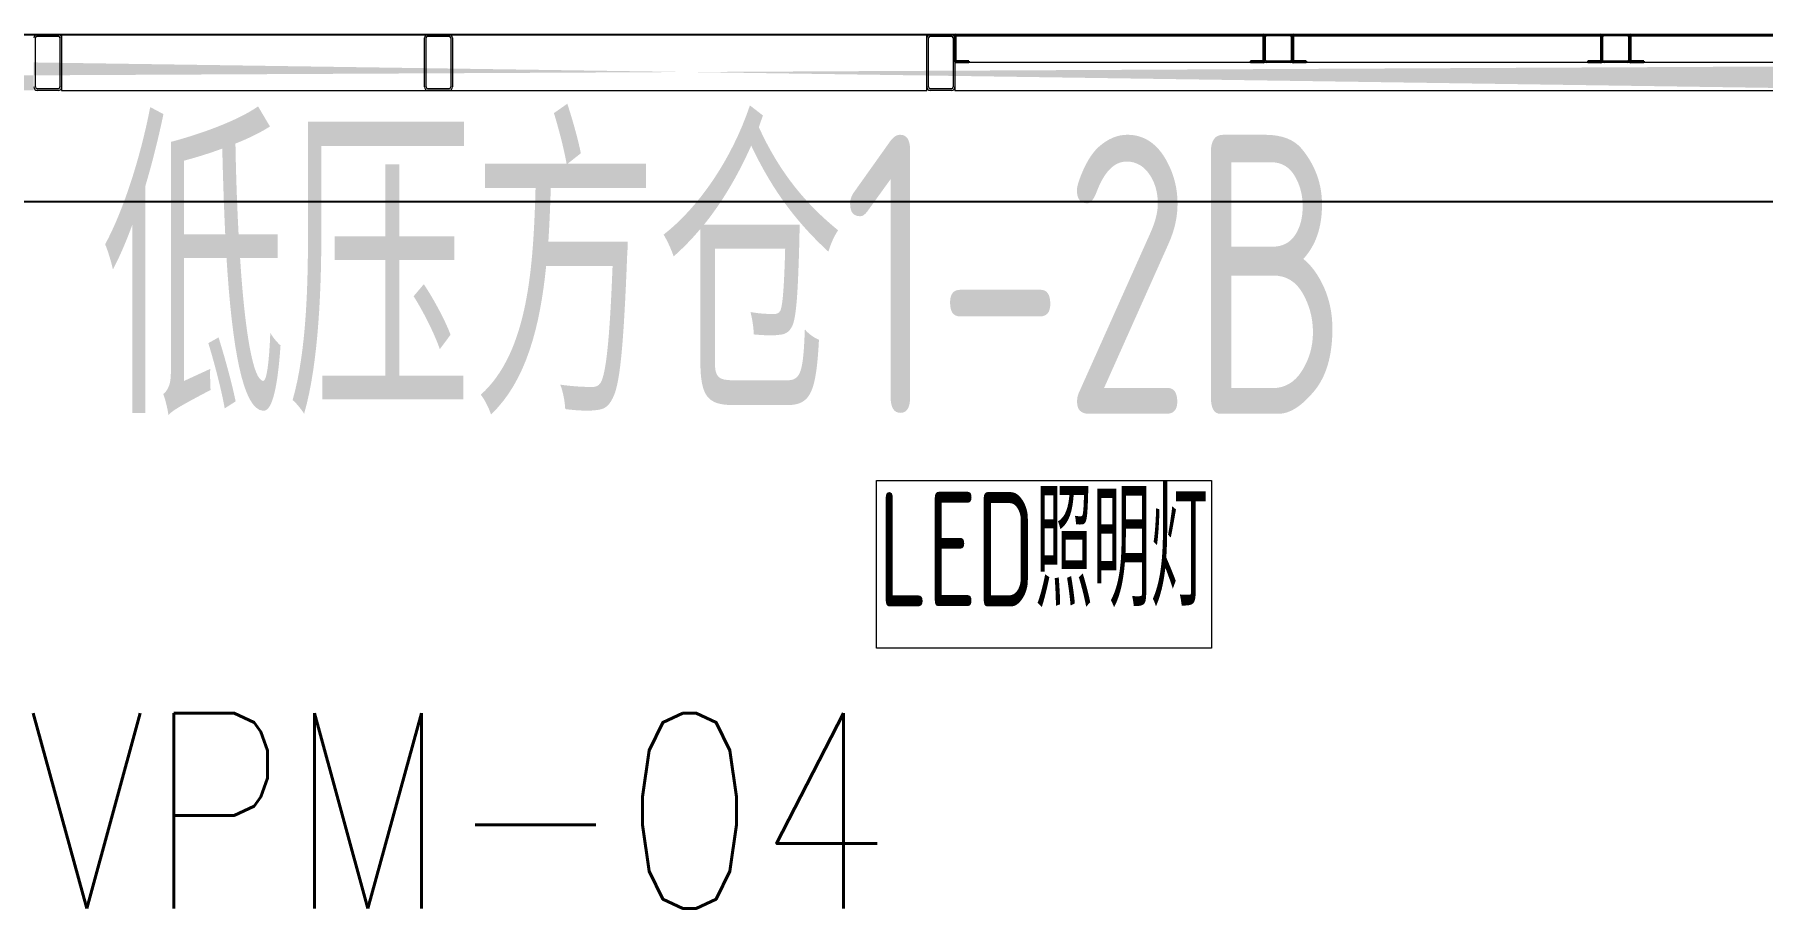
# Model space of a CAD drawing. Extents: x 758840 to 1108724, y -102573 to 143521.
# Drawn here: x 893760 to 896855, y 72116 to 73683 of the extents above; entities that cross this region are included whole.
import ezdxf
from ezdxf.enums import TextEntityAlignment as Align

# ---------------------------------------------------------------- set-up
doc = ezdxf.new("R2010")
doc.units = 0
doc.header["$LTSCALE"] = 1000
doc.header["$MEASUREMENT"] = 0
for name, color, linetype in [('01-房间正式编号', 1, 'Continuous'), ('01装修-房间名称', 7, 'Continuous'), ('02电气-设备', 255, 'Continuous'), ('02电气-设备基础', 252, 'Continuous'), ('hdt-101供电设计', 6, 'Continuous')]:
    doc.layers.add(name, color=color, linetype=linetype)
doc.layers.add('细实线', color=3, linetype='Continuous', lineweight=5)
doc.styles.add('Huarun_ziti', font='gbenor.shx', dxfattribs={"width": 0.7, "bigfont": 'gbcbig.shx'})
doc.styles.add('平面图B$0$HZ', font='romans.shx', dxfattribs={"width": 0.8, "bigfont": 'gbcbig.shx'})
doc.styles.add('设计说明', font='tssdeng.shx', dxfattribs={"width": 0.7, "bigfont": 'tssdchn.shx'})

# ---------------------------------------------------------------- blocks, each defined once
blk = doc.blocks.new('BD4-PAL0101-LVPM-04')
at = {"ltscale": 5}
h = blk.add_hatch(dxfattribs=at)
h.set_pattern_fill('隔热材料01', color=8, scale=80, angle=45)
h.set_pattern_definition([(315, (-6392441.697, 4851832.664), (28.28427125, 28.28427125), [4.0142, -35.9858]), (315, (-6392462.887, 4851811.474), (28.28427125, 28.28427125), [4.0142, -35.9858]), (135, (-6392429.262, 4851806.713), (-28.28427125, -28.28427125), [4.0142, -35.9858]), (135, (-6392436.936, 4851799.04), (-28.28427125, -28.28427125), [4.0142, -35.9858]), (225, (-6392414.405, 4851812.48), (28.28427125, -28.28427125), [40.0194, 0.0194]), (180, (-6392423.72, 4851806.003), (-28.2842, 28.2842), [3.4144, -53.1542]), (161.56505, (-6392398.85, 4851834.288), (-28.284169758, 28.28429741), [2.244, -87.1988]), (161.56505, (-6392427.134, 4851806.003), (-28.284169758, 28.28429741), [2.244, -87.1988]), (198.43495, (-6392391.177, 4851835.707), (-28.28429741, 28.28416976), [4.488, -84.9548]), (198.43495, (-6392419.46, 4851807.422), (-28.28429741, 28.28416976), [4.488, -84.9548]), (108.43495, (-6392403.817, 4851837.835), (-28.28429741, 28.284169758), [21.3712, -68.0716]), (108.43495, (-6392432.101, 4851809.551), (-28.28429741, 28.284169758), [21.3712, -68.0716]), (161.56505, (-6392413.413, 4851860.948), (-28.284169758, 28.28429741), [2.244, -87.1988]), (161.56505, (-6392441.697, 4851832.664), (-28.284169758, 28.28429741), [2.244, -87.1988]), (180, (-6392443.826, 4851833.374), (-28.2842, 28.2842), [3.4144, -53.1542]), (198.43495, (-6392418.956, 4851861.658), (-28.28429741, 28.28416976), [4.488, -84.9548]), (198.43495, (-6392447.24, 4851833.374), (-28.28429741, 28.28416976), [4.488, -84.9548]), (90, (-6392463.597, 4851813.603), (-28.2842, 28.2842), [3.4144, -53.1542]), (108.43495, (-6392434.603, 4851839.759), (-28.28429741, 28.284169758), [2.244, -87.1988]), (108.43495, (-6392462.887, 4851811.474), (-28.28429741, 28.284169758), [2.244, -87.1988]), (71.56505, (-6392435.313, 4851845.3), (-28.28416976, 28.28429741), [4.488, -84.9548]), (71.56505, (-6392463.597, 4851817.017), (-28.28416976, 28.28429741), [4.488, -84.9548]), (161.56505, (-6392411.49, 4851830.162), (-28.284169758, 28.28429741), [21.3712, -68.0716]), (161.56505, (-6392439.774, 4851801.878), (-28.284169758, 28.28429741), [21.3712, -68.0716]), (90, (-6392436.226, 4851793.496), (-28.2842, 28.2842), [3.4144, -53.1542]), (108.43495, (-6392407.942, 4851825.195), (-28.28429741, 28.284169758), [2.244, -87.1988]), (108.43495, (-6392436.226, 4851796.91), (-28.28429741, 28.284169758), [2.244, -87.1988]), (71.56505, (-6392409.36, 4851817.523), (-28.28416976, 28.28429741), [4.488, -84.9548]), (71.56505, (-6392437.646, 4851789.24), (-28.28416976, 28.28429741), [4.488, -84.9548])])
edge = h.paths.add_edge_path()
edge.add_line((1945353.1, 716073.1), (1945353.1, 716023.1))
edge.add_line((1945343.1, 716023.1), (1945343.1, 716073.1))
edge.add_line((1945123.1, 716073.1), (1944307.1, 716073.1))
edge.add_line((1944307.1, 716023.1), (1945123.1, 716023.1))
edge.add_line((1944207.1, 716073.1), (1942443.1, 716073.1))
edge.add_line((1942443.1, 716023.1), (1944207.1, 716023.1))
edge.add_line((1940793.1, 716073.1), (1935597.1, 716073.1))
edge.add_line((1935597.1, 716023.1), (1940793.1, 716023.1))
edge.add_line((1935497.1, 716073.1), (1931947.1, 716073.1))
edge.add_line((1931947.1, 716023.1), (1935497.1, 716023.1))
edge = h.paths.add_edge_path(flags=17)
edge.add_line((1935597.1, 716073.1), (1935597.1, 716023.1))
edge.add_line((1935497.1, 716023.1), (1935497.1, 716073.1))
edge.add_line((1940793.1, 716023.1), (1940793.1, 716073.1))
edge.add_line((1942443.1, 716073.1), (1942443.1, 716023.1))
edge.add_line((1945123.1, 716023.1), (1945123.1, 716073.1))
edge.add_line((1931947.1, 716073.1), (1931947.1, 716023.1))
at = {"lineweight": 15}
for p, q in [((1942393.1, 716123.1), (1940843.1, 716123.1)), ((1940843.1, 716123.1), (1940843.1, 716023.1)), ((1942393.1, 716023.1), (1942393.1, 716123.1)), ((1944207.1, 716073.1), (1942443.1, 716073.1)), ((1942443.1, 716073.1), (1942443.1, 716023.1)), ((1940843.1, 716023.1), (1942393.1, 716023.1)), ((1942443.1, 716023.1), (1944207.1, 716023.1))]:
    blk.add_line(p, q, dxfattribs=at)
at = {"linetype": 'Continuous', "lineweight": 25}
for p, q in [((1942443.1, 716120.9), (1942443.1, 716075.3)), ((1942443.1, 716075.3), (1942443.1, 716120.9)), ((1942445.1, 716075.3), (1942445.1, 716120.9)), ((1942445.3, 716123.1), (1942995.5, 716123.1)), ((1942445.3, 716121.1), (1942995.5, 716121.1)), ((1942995.7, 716120.9), (1942995.7, 716075.3)), ((1942997.7, 716120.9), (1942997.7, 716075.3)), ((1943047.7, 716120.9), (1943047.7, 716075.3)), ((1943047.7, 716075.3), (1943047.7, 716120.9)), ((1943049.7, 716075.3), (1943049.7, 716120.9)), ((1943049.9, 716123.1), (1943600.2, 716123.1)), ((1943049.9, 716121.1), (1943600.2, 716121.1)), ((1943600.4, 716120.9), (1943600.4, 716075.3)), ((1943602.4, 716120.9), (1943602.4, 716075.3)), ((1943652.4, 716120.9), (1943652.4, 716075.3)), ((1943652.4, 716075.3), (1943652.4, 716120.9)), ((1943654.4, 716075.3), (1943654.4, 716120.9)), ((1943654.6, 716123.1), (1944204.9, 716123.1)), ((1943654.6, 716121.1), (1944204.9, 716121.1)), ((1942468.1, 716075.1), (1942445.3, 716075.1)), ((1942468.1, 716073.1), (1942445.3, 716073.1)), ((1942468.1, 716075.1), (1942468.1, 716073.1)), ((1942995.5, 716075.1), (1942972.7, 716075.1)), ((1942972.7, 716075.1), (1942972.7, 716073.1)), ((1942995.5, 716073.1), (1942972.7, 716073.1)), ((1943072.7, 716075.1), (1943049.9, 716075.1)), ((1943072.7, 716073.1), (1943049.9, 716073.1)), ((1943072.7, 716075.1), (1943072.7, 716073.1)), ((1943600.2, 716075.1), (1943577.4, 716075.1)), ((1943577.4, 716075.1), (1943577.4, 716073.1)), ((1943600.2, 716073.1), (1943577.4, 716073.1)), ((1943677.4, 716075.1), (1943654.6, 716075.1)), ((1943677.4, 716073.1), (1943654.6, 716073.1)), ((1943677.4, 716075.1), (1943677.4, 716073.1))]:
    blk.add_line(p, q, dxfattribs=at)
for centre, radius, start, end in [((1942445.3, 716120.9), 2.2, 90, 180), ((1942445.3, 716120.9), 0.2, 90, 180), ((1942995.5, 716120.9), 2.2, 0, 90), ((1942995.5, 716120.9), 0.2, 0, 90), ((1943049.9, 716120.9), 2.2, 90, 180), ((1943049.9, 716120.9), 0.2, 90, 180), ((1943600.2, 716120.9), 2.2, 0, 90), ((1943600.2, 716120.9), 0.2, 0, 90), ((1943654.6, 716120.9), 2.2, 90, 180), ((1943654.6, 716120.9), 0.2, 90, 180), ((1942445.3, 716075.3), 2.2, 180, 270), ((1942445.3, 716075.3), 0.2, 180, 270), ((1942995.5, 716075.3), 0.2, 270, 0), ((1942995.5, 716075.3), 2.2, 270, 0), ((1943049.9, 716075.3), 2.2, 180, 270), ((1943049.9, 716075.3), 0.2, 180, 270), ((1943600.2, 716075.3), 0.2, 270, 0), ((1943600.2, 716075.3), 2.2, 270, 0), ((1943654.6, 716075.3), 2.2, 180, 270), ((1943654.6, 716075.3), 0.2, 180, 270)]:
    blk.add_arc(centre, radius, start, end, dxfattribs=at)
at = {"layer": 'hdt-101供电设计', "lineweight": 15}
for p, q in [((1942303.1, 715023.6), (1942303.1, 715323.6)), ((1942303.1, 715323.6), (1942903.1, 715323.6)), ((1942903.1, 715323.6), (1942903.1, 715023.6)), ((1942903.1, 715023.6), (1942303.1, 715023.6))]:
    blk.add_line(p, q, dxfattribs=at)
at = {"layer": '细实线', "lineweight": 15}
for p, q in [((1940796.1, 716029.1), (1940796.1, 716117.1)), ((1940799.1, 716123.1), (1940837.1, 716123.1)), ((1940799.1, 716120.1), (1940837.1, 716120.1)), ((1940840.1, 716117.1), (1940840.1, 716029.1)), ((1940843.1, 716117.1), (1940843.1, 716029.1)), ((1941493.1, 716029.1), (1941493.1, 716117.1)), ((1941496.1, 716029.1), (1941496.1, 716117.1)), ((1941499.1, 716123.1), (1941537.1, 716123.1)), ((1941499.1, 716120.1), (1941537.1, 716120.1)), ((1941540.1, 716117.1), (1941540.1, 716029.1)), ((1941543.1, 716117.1), (1941543.1, 716029.1)), ((1942393.1, 716029.1), (1942393.1, 716117.1)), ((1942396.1, 716029.1), (1942396.1, 716117.1)), ((1942399.1, 716123.1), (1942437.1, 716123.1)), ((1942399.1, 716120.1), (1942437.1, 716120.1)), ((1942440.1, 716117.1), (1942440.1, 716029.1)), ((1942443.1, 716117.1), (1942443.1, 716029.1)), ((1942997.7, 716077.1), (1942997.7, 716119.1)), ((1942999.7, 716077.1), (1942999.7, 716119.1)), ((1943001.7, 716123.1), (1943043.7, 716123.1)), ((1943001.7, 716121.1), (1943043.7, 716121.1)), ((1943045.7, 716119.1), (1943045.7, 716077.1)), ((1943047.7, 716119.1), (1943047.7, 716077.1)), ((1943602.4, 716077.1), (1943602.4, 716119.1)), ((1943604.4, 716077.1), (1943604.4, 716119.1)), ((1943606.4, 716123.1), (1943648.4, 716123.1)), ((1943606.4, 716121.1), (1943648.4, 716121.1)), ((1943650.4, 716119.1), (1943650.4, 716077.1)), ((1943652.4, 716119.1), (1943652.4, 716077.1)), ((1943043.7, 716075.1), (1943001.7, 716075.1)), ((1943043.7, 716073.1), (1943001.7, 716073.1)), ((1943648.4, 716075.1), (1943606.4, 716075.1)), ((1943648.4, 716073.1), (1943606.4, 716073.1)), ((1940837.1, 716026.1), (1940799.1, 716026.1)), ((1940837.1, 716023.1), (1940799.1, 716023.1)), ((1941537.1, 716026.1), (1941499.1, 716026.1)), ((1941537.1, 716023.1), (1941499.1, 716023.1)), ((1942437.1, 716026.1), (1942399.1, 716026.1)), ((1942437.1, 716023.1), (1942399.1, 716023.1))]:
    blk.add_line(p, q, dxfattribs=at)
for centre, radius, start, end in [((1940799.1, 716117.1), 6, 90, 180), ((1940799.1, 716117.1), 3, 90, 180), ((1940837.1, 716117.1), 6, 0, 90), ((1940837.1, 716117.1), 3, 0, 90), ((1941499.1, 716117.1), 6, 90, 180), ((1941499.1, 716117.1), 3, 90, 180), ((1941537.1, 716117.1), 6, 0, 90), ((1941537.1, 716117.1), 3, 0, 90), ((1942399.1, 716117.1), 6, 90, 180), ((1942399.1, 716117.1), 3, 90, 180), ((1942437.1, 716117.1), 6, 0, 90), ((1942437.1, 716117.1), 3, 0, 90), ((1943001.7, 716119.1), 4, 90, 180), ((1943001.7, 716119.1), 2, 90, 180), ((1943043.7, 716119.1), 4, 0, 90), ((1943043.7, 716119.1), 2, 0, 90), ((1943606.4, 716119.1), 4, 90, 180), ((1943606.4, 716119.1), 2, 90, 180), ((1943648.4, 716119.1), 4, 0, 90), ((1943648.4, 716119.1), 2, 0, 90), ((1943001.7, 716077.1), 4, 180, 270), ((1943001.7, 716077.1), 2, 180, 270), ((1943043.7, 716077.1), 2, 270, 0), ((1943043.7, 716077.1), 4, 270, 0), ((1943606.4, 716077.1), 4, 180, 270), ((1943606.4, 716077.1), 2, 180, 270), ((1943648.4, 716077.1), 2, 270, 0), ((1943648.4, 716077.1), 4, 270, 0), ((1940799.1, 716029.1), 6, 180, 270), ((1940799.1, 716029.1), 3, 180, 270), ((1940837.1, 716029.1), 6, 270, 0), ((1940837.1, 716029.1), 3, 270, 0), ((1941499.1, 716029.1), 6, 180, 270), ((1941499.1, 716029.1), 3, 180, 270), ((1941537.1, 716029.1), 6, 270, 0), ((1941537.1, 716029.1), 3, 270, 0), ((1942399.1, 716029.1), 6, 180, 270), ((1942399.1, 716029.1), 3, 180, 270), ((1942437.1, 716029.1), 3, 270, 0), ((1942437.1, 716029.1), 6, 270, 0)]:
    blk.add_arc(centre, radius, start, end, dxfattribs=at)
at = {"layer": 'hdt-101供电设计', "lineweight": 15, "style": 'Huarun_ziti', "width": 0.7}
blk.add_text('LED照明灯', height=204.8, dxfattribs=at).set_placement((1942306.3, 715098.3))

msp = doc.modelspace()

# ---------------------------------------------------------------- linework, layer by layer
at = {"layer": '02电气-设备基础'}
msp.add_lwpolyline([(901460.28, 73382.53), (847360.28, 73382.53), (847360.28, 73682.52), (901460.28, 73682.52)], close=True, dxfattribs=at)

# ---------------------------------------------------------------- block references
at = {"layer": '02电气-设备'}
msp.add_blockref('BD4-PAL0101-LVPM-04', (-1047035.03, -642440.55), dxfattribs=at)

# ---------------------------------------------------------------- texts
at = {"layer": '01-房间正式编号', "color": 1, "style": '平面图B$0$HZ', "width": 0.8}
msp.add_text('BD4-PAL0101-LVPM-04', height=350, dxfattribs=at).set_placement((892916.88, 72116.41), align=Align.CENTER)
at = {"layer": '01装修-房间名称', "style": '设计说明', "width": 0.7}
msp.add_text('低压方仓1-2B', height=500, dxfattribs=at).set_placement((893878.68, 73002.94))

doc.saveas('drawing.dxf')
